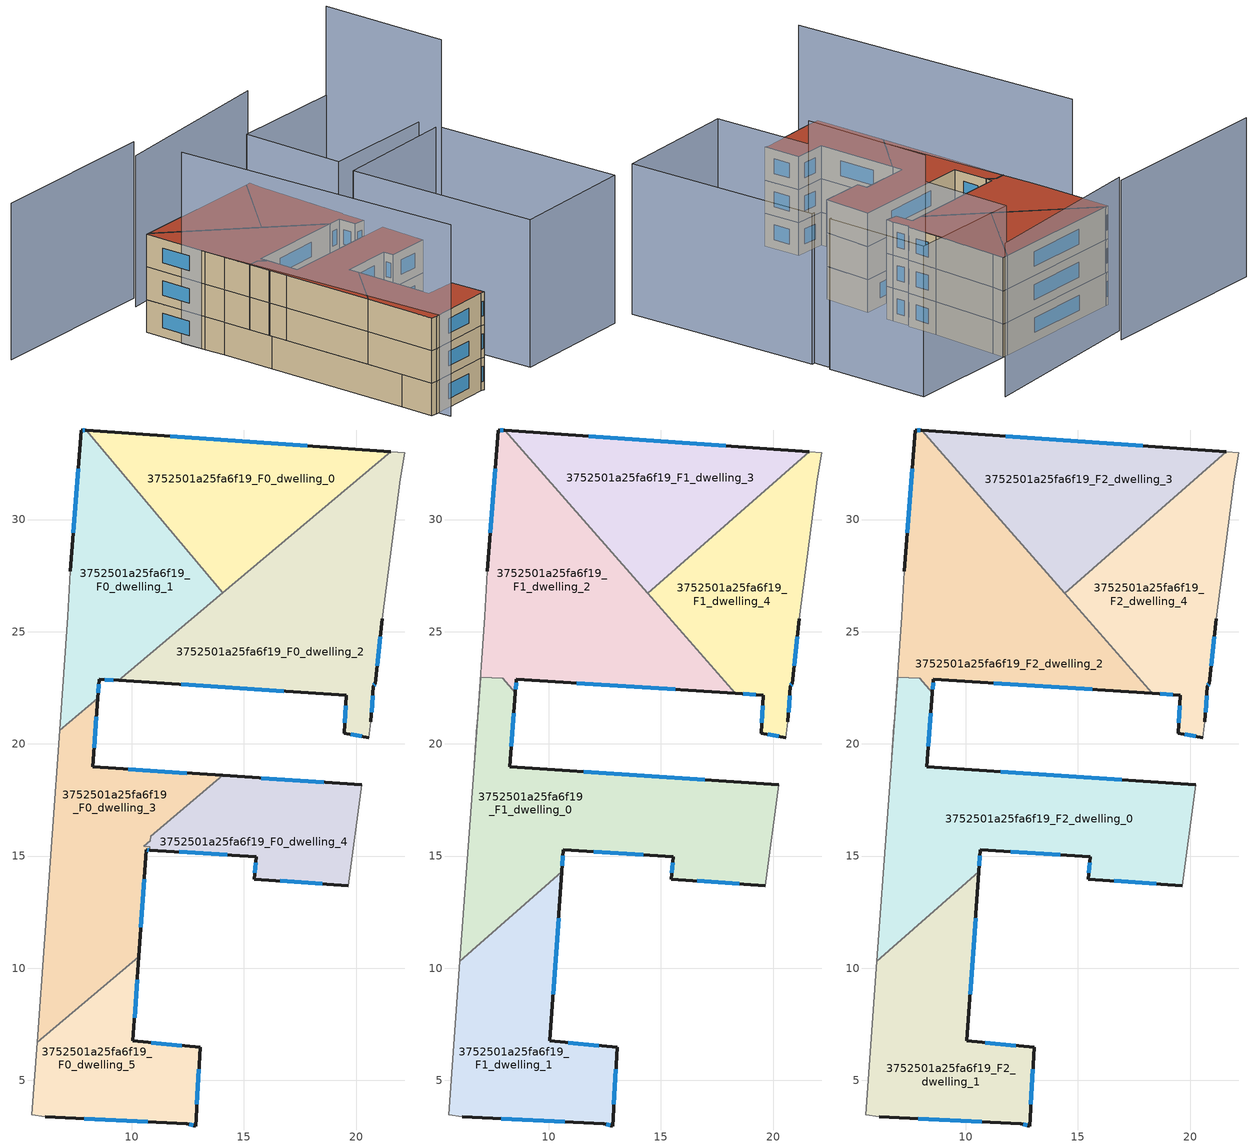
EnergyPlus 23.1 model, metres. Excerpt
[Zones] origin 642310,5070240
3752501a25fa6f19_F0_dwelling_0
 floor ground (EU_floor_Construction): 21.55,33.03 14.06,26.73 7.97,33.97 z0
 wall outside (EU_wall_Construction): 21.55,33.03 7.97,33.97 z0:3
 wall to 3752501a25fa6f19_F0_dwelling_1 (EU_wall_Construction): 7.97,33.97 14.06,26.73 z0:3
 wall to 3752501a25fa6f19_F0_dwelling_2 (EU_wall_Construction): 14.06,26.73 21.55,33.03 z0:3
 window (EU_Window_Construction): 17.81,33.29 11.71,33.71 z0.83:2.17
3752501a25fa6f19_F0_dwelling_1
 floor ground (EU_floor_Construction): 7.97,33.97 14.06,26.73 9.42,22.83 8.55,22.88 8.48,22.04 6.78,20.61 7.15,25.68 7.25,27.68 7.75,33.99 z0
 wall outside (EU_wall_Construction): 7.97,33.97 7.75,33.99 7.25,27.68 / 8.48,22.04 8.55,22.88 9.42,22.83 z0:3
 wall to 3752501a25fa6f19_F0_dwelling_3 (EU_wall_Construction): 6.78,20.61 8.48,22.04 z0:3
 wall adiabatic (EU_wall_Construction): 7.25,27.68 7.15,25.68 6.78,20.61 z0:3
 wall to 3752501a25fa6f19_F0_dwelling_2 (EU_wall_Construction): 9.42,22.83 14.06,26.73 z0:3
 window (EU_Window_Construction): 7.91,33.98 7.81,33.99 / 8.79,22.87 9.18,22.84 / 8.5,22.27 8.53,22.65 / 7.61,32.25 7.39,29.42 z0.83:2.17
3752501a25fa6f19_F0_dwelling_2
 floor ground (EU_floor_Construction): 22.16,32.99 21.96,31.78 21.16,25.58 20.86,22.68 20.76,22.58 20.66,20.98 20.56,20.28 19.46,20.48 19.56,22.18 9.42,22.83 21.55,33.03 z0
 wall outside (EU_wall_Construction): 20.66,20.98 20.76,22.58 20.86,22.68 21.16,25.58 / 9.42,22.83 19.56,22.18 19.46,20.48 20.56,20.28 z0:3
 wall adiabatic (EU_wall_Construction): 20.56,20.28 20.66,20.98 / 21.16,25.58 21.96,31.78 22.16,32.99 21.55,33.03 z0:3
 window (EU_Window_Construction): 20.94,23.48 21.08,24.78 / 20.79,22.6 20.83,22.65 / 20.69,21.42 20.73,22.14 / 19.76,20.42 20.26,20.33 / 19.53,21.71 19.49,20.94 / 12.21,22.65 16.77,22.36 z0.83:2.17
3752501a25fa6f19_F0_dwelling_3
 floor ground (EU_floor_Construction): 14.05,18.59 10.84,15.89 10.83,15.68 10.53,15.43 10.81,15.41 10.8,15.26 10.65,15.27 10.31,10.51 5.78,6.69 6.78,20.61 8.48,22.04 8.25,18.98 z0
 wall outside (EU_wall_Construction): 10.31,10.51 10.65,15.27 10.8,15.26 / 14.05,18.59 8.25,18.98 8.48,22.04 z0:3
 wall to 3752501a25fa6f19_F0_dwelling_5 (EU_wall_Construction): 5.78,6.69 10.31,10.51 z0:3
 wall adiabatic (EU_wall_Construction): 6.78,20.61 5.78,6.69 z0:3
 wall to 3752501a25fa6f19_F0_dwelling_4 (EU_wall_Construction): 10.8,15.26 10.81,15.41 10.53,15.43 10.83,15.68 10.84,15.89 14.05,18.59 z0:3
 window (EU_Window_Construction): 10.41,11.82 10.56,13.96 / 8.31,19.82 8.42,21.2 / 12.46,18.7 9.85,18.87 / 10.69,15.27 10.76,15.27 z0.83:2.17
3752501a25fa6f19_F0_dwelling_4
 floor ground (EU_floor_Construction): 20.26,18.17 19.66,13.67 15.45,13.97 15.55,14.97 10.8,15.26 10.81,15.41 10.53,15.43 10.83,15.68 10.84,15.89 14.05,18.59 z0
 wall outside (EU_wall_Construction): 20.26,18.17 14.05,18.59 / 10.8,15.26 15.55,14.97 15.45,13.97 19.66,13.67 z0:3
 wall adiabatic (EU_wall_Construction): 19.66,13.67 20.26,18.17 z0:3
 window (EU_Window_Construction): 18.55,18.29 15.76,18.47 / 16.61,13.89 18.5,13.75 / 15.53,14.7 15.48,14.25 / 12.11,15.18 14.25,15.05 z0.83:2.17
3752501a25fa6f19_F0_dwelling_5
 floor ground (EU_floor_Construction): 10.31,10.51 10.05,6.77 13.05,6.47 12.85,2.96 12.45,3.07 6.14,3.37 5.54,3.47 5.78,6.69 z0
 wall outside (EU_wall_Construction): 6.14,3.37 12.45,3.07 12.85,2.96 13.05,6.47 10.05,6.77 10.31,10.51 z0:3
 wall adiabatic (EU_wall_Construction): 5.78,6.69 5.54,3.47 6.14,3.37 z0:3
 window (EU_Window_Construction): 12.56,3.04 12.74,2.99 / 7.88,3.28 10.71,3.15 / 10.12,7.8 10.24,9.48 / 12.22,6.55 10.87,6.69 / 12.9,3.93 12.99,5.5 z0.83:2.17
3752501a25fa6f19_F1_dwelling_0
 floor to 3752501a25fa6f19_F0_dwelling_3 (EU_floor_Construction): 14.05,18.59 10.84,15.89 10.83,15.68 10.53,15.43 10.81,15.41 10.8,15.26 10.65,15.27 10.58,14.3 6.04,10.31 6.79,20.61 8.48,22.04 8.25,18.98 z3
 floor to 3752501a25fa6f19_F0_dwelling_4 (EU_floor_Construction): 20.26,18.17 19.66,13.67 15.45,13.97 15.55,14.97 10.8,15.26 10.81,15.41 10.53,15.43 10.83,15.68 10.84,15.89 14.05,18.59 z3
 floor to 3752501a25fa6f19_F0_dwelling_1 (EU_floor_Construction): 7.94,22.92 8.5,22.27 8.48,22.04 6.79,20.61 6.96,22.98 z3
 wall outside (EU_wall_Construction): 20.26,18.17 8.25,18.98 8.5,22.27 / 10.58,14.3 10.65,15.27 15.55,14.97 15.45,13.97 19.66,13.67 z3:6
 wall adiabatic (EU_wall_Construction): 19.66,13.67 20.26,18.17 / 6.96,22.98 6.04,10.31 z3:6
 wall to 3752501a25fa6f19_F1_dwelling_1 (EU_wall_Construction): 6.04,10.31 10.58,14.3 z3:6
 wall to 3752501a25fa6f19_F1_dwelling_2 (EU_wall_Construction): 8.5,22.27 7.94,22.92 6.96,22.98 z3:6
 window (EU_Window_Construction): 8.32,19.89 8.43,21.37 / 16.95,18.4 11.55,18.76 / 16.61,13.89 18.5,13.75 / 15.53,14.7 15.48,14.25 / 12,15.19 14.2,15.06 / 10.6,14.57 10.63,15.01 z3.83:5.17
3752501a25fa6f19_F1_dwelling_1
 floor to 3752501a25fa6f19_F0_dwelling_5 (EU_floor_Construction): 10.31,10.51 10.05,6.77 13.05,6.47 12.85,2.96 12.45,3.07 6.14,3.37 5.54,3.47 5.78,6.69 z3
 floor to 3752501a25fa6f19_F0_dwelling_3 (EU_floor_Construction): 10.58,14.3 10.31,10.51 5.78,6.69 6.04,10.32 z3
 wall outside (EU_wall_Construction): 6.14,3.37 12.45,3.07 12.85,2.96 13.05,6.47 10.05,6.77 10.58,14.3 z3:6
 wall adiabatic (EU_wall_Construction): 6.04,10.31 5.54,3.47 6.14,3.37 z3:6
 window (EU_Window_Construction): 12.56,3.04 12.74,2.99 / 7.88,3.28 10.71,3.15 / 10.19,8.84 10.43,12.23 / 12.22,6.55 10.87,6.69 / 12.9,3.93 12.99,5.5 z3.83:5.17
3752501a25fa6f19_F1_dwelling_2
 floor to 3752501a25fa6f19_F0_dwelling_1 (EU_floor_Construction): 7.97,33.97 14.06,26.73 9.42,22.83 8.55,22.88 8.5,22.27 7.94,22.92 6.96,22.98 6.78,20.61 7.15,25.68 7.25,27.68 7.75,33.99 z3
 floor to 3752501a25fa6f19_F0_dwelling_0 (EU_floor_Construction): 8.04,33.97 14.25,26.89 14.06,26.73 7.97,33.97 z3
 floor to 3752501a25fa6f19_F0_dwelling_2 (EU_floor_Construction): 14.25,26.89 18.32,22.26 9.42,22.83 z3
 wall outside (EU_wall_Construction): 8.04,33.97 7.75,33.99 7.25,27.68 / 8.5,22.27 8.55,22.88 18.32,22.26 z3:6
 wall adiabatic (EU_wall_Construction): 7.25,27.68 7.15,25.68 6.81,20.92 / 6.8,20.8 6.67,19.08 6.96,22.98 / 6.8,20.8 6.81,20.92 z3:6
 wall to 3752501a25fa6f19_F1_dwelling_3 (EU_wall_Construction): 14.42,26.71 8.04,33.97 z3:6
 wall to 3752501a25fa6f19_F1_dwelling_4 (EU_wall_Construction): 18.32,22.26 14.42,26.7 z3:6
 window (EU_Window_Construction): 7.61,32.25 7.39,29.42 / 7.96,33.98 7.83,33.98 / 11.24,22.71 15.63,22.43 / 8.52,22.44 8.54,22.71 z3.83:5.17
3752501a25fa6f19_F1_dwelling_3
 floor to 3752501a25fa6f19_F0_dwelling_0 (EU_floor_Construction): 21.55,33.03 14.25,26.89 8.04,33.97 z3
 floor to 3752501a25fa6f19_F0_dwelling_2 (EU_floor_Construction): 21.62,33.02 14.42,26.71 14.25,26.89 21.55,33.03 z3
 wall outside (EU_wall_Construction): 21.62,33.02 8.04,33.97 z3:6
 wall to 3752501a25fa6f19_F1_dwelling_4 (EU_wall_Construction): 14.42,26.71 21.62,33.02 z3:6
 window (EU_Window_Construction): 17.88,33.28 11.78,33.71 z3.83:5.17
3752501a25fa6f19_F1_dwelling_4
 floor to 3752501a25fa6f19_F0_dwelling_2 (EU_floor_Construction): 22.16,32.99 21.96,31.78 21.16,25.58 20.86,22.68 20.76,22.58 20.66,20.98 20.56,20.28 19.46,20.48 19.56,22.18 18.32,22.26 14.42,26.71 21.62,33.02 z3
 wall outside (EU_wall_Construction): 20.66,20.98 20.76,22.58 20.86,22.68 21.16,25.58 / 18.32,22.26 19.56,22.18 19.46,20.48 20.56,20.28 z3:6
 wall adiabatic (EU_wall_Construction): 21.16,25.58 21.96,31.78 22.16,32.99 21.62,33.02 / 20.56,20.28 20.66,20.98 z3:6
 window (EU_Window_Construction): 20.94,23.48 21.08,24.78 / 20.79,22.6 20.83,22.65 / 20.69,21.42 20.73,22.14 / 19.76,20.42 20.26,20.33 / 19.53,21.71 19.49,20.94 / 18.66,22.23 19.22,22.2 z3.83:5.17
3752501a25fa6f19_F2_dwelling_0
 floor to 3752501a25fa6f19_F1_dwelling_0 (EU_floor_Construction): 20.26,18.17 19.66,13.67 15.45,13.97 15.55,14.97 10.65,15.27 10.58,14.3 6.04,10.31 6.96,22.98 7.94,22.92 8.5,22.27 8.25,18.98 z6
 wall outside (EU_wall_Construction): 20.26,18.17 8.25,18.98 8.5,22.27 / 10.58,14.3 10.65,15.27 15.55,14.97 15.45,13.97 19.66,13.67 z6:9
 wall adiabatic (EU_wall_Construction): 19.66,13.67 20.26,18.17 / 6.96,22.98 6.04,10.31 z6:9
 wall to 3752501a25fa6f19_F2_dwelling_1 (EU_wall_Construction): 6.04,10.31 10.58,14.3 z6:9
 wall to 3752501a25fa6f19_F2_dwelling_2 (EU_wall_Construction): 8.5,22.27 7.94,22.92 6.96,22.98 z6:9
 window (EU_Window_Construction): 8.32,19.89 8.43,21.37 / 16.95,18.4 11.55,18.76 / 16.61,13.89 18.5,13.75 / 15.53,14.7 15.48,14.25 / 12,15.19 14.2,15.06 / 10.6,14.57 10.63,15.01 z6.83:8.17
 roof outside (EU_roof_Construction): 19.66,13.67 20.26,18.17 8.25,18.98 8.5,22.27 7.94,22.92 6.96,22.98 6.04,10.31 10.58,14.3 10.65,15.27 15.55,14.97 15.45,13.97 z9
3752501a25fa6f19_F2_dwelling_1
 floor to 3752501a25fa6f19_F1_dwelling_1 (EU_floor_Construction): 10.58,14.3 10.05,6.77 13.05,6.47 12.85,2.96 12.45,3.07 6.14,3.37 5.54,3.47 6.04,10.31 z6
 wall outside (EU_wall_Construction): 6.14,3.37 12.45,3.07 12.85,2.96 13.05,6.47 10.05,6.77 10.58,14.3 z6:9
 wall adiabatic (EU_wall_Construction): 6.04,10.31 5.54,3.47 6.14,3.37 z6:9
 window (EU_Window_Construction): 12.56,3.04 12.74,2.99 / 7.88,3.28 10.71,3.15 / 10.19,8.84 10.43,12.23 / 12.22,6.55 10.87,6.69 / 12.9,3.93 12.99,5.5 z6.83:8.17
 roof outside (EU_roof_Construction): 12.85,2.96 13.05,6.47 10.05,6.77 10.58,14.3 6.04,10.31 5.54,3.47 6.14,3.37 12.45,3.07 z9
3752501a25fa6f19_F2_dwelling_2
 floor to 3752501a25fa6f19_F1_dwelling_2 (EU_floor_Construction): 8.04,33.97 18.32,22.26 8.55,22.88 8.5,22.27 7.94,22.92 6.96,22.98 6.67,19.08 6.8,20.8 6.81,20.92 7.15,25.68 7.25,27.68 7.75,33.99 z6
 wall outside (EU_wall_Construction): 8.04,33.97 7.75,33.99 7.25,27.68 / 8.5,22.27 8.55,22.88 18.32,22.26 z6:9
 wall adiabatic (EU_wall_Construction): 7.25,27.68 7.15,25.68 6.81,20.92 6.8,20.8 6.67,19.08 6.96,22.98 z6:9
 wall to 3752501a25fa6f19_F2_dwelling_3 (EU_wall_Construction): 14.42,26.71 8.04,33.97 z6:9
 wall to 3752501a25fa6f19_F2_dwelling_4 (EU_wall_Construction): 18.32,22.26 14.42,26.7 z6:9
 window (EU_Window_Construction): 7.61,32.25 7.39,29.42 / 7.96,33.98 7.83,33.98 / 11.24,22.71 15.63,22.43 / 8.52,22.44 8.54,22.71 z6.83:8.17
 roof outside (EU_roof_Construction): 18.32,22.26 8.04,33.97 7.75,33.99 7.25,27.68 7.15,25.68 6.81,20.92 6.8,20.8 6.67,19.08 6.96,22.98 7.94,22.92 8.5,22.27 8.55,22.88 z9
3752501a25fa6f19_F2_dwelling_3
 floor to 3752501a25fa6f19_F1_dwelling_3 (EU_floor_Construction): 21.62,33.02 14.42,26.71 8.04,33.97 z6
 wall outside (EU_wall_Construction): 21.62,33.02 8.04,33.97 z6:9
 wall to 3752501a25fa6f19_F2_dwelling_4 (EU_wall_Construction): 14.42,26.71 21.62,33.02 z6:9
 window (EU_Window_Construction): 17.88,33.28 11.78,33.71 z6.83:8.17
 roof outside (EU_roof_Construction): 21.62,33.02 8.04,33.97 14.42,26.71 z9
3752501a25fa6f19_F2_dwelling_4
 floor to 3752501a25fa6f19_F1_dwelling_4 (EU_floor_Construction): 22.16,32.99 21.96,31.78 21.16,25.58 20.86,22.68 20.76,22.58 20.66,20.98 20.56,20.28 19.46,20.48 19.56,22.18 18.32,22.26 14.42,26.71 21.62,33.02 z6
 wall outside (EU_wall_Construction): 20.66,20.98 20.76,22.58 20.86,22.68 21.16,25.58 / 18.32,22.26 19.56,22.18 19.46,20.48 20.56,20.28 z6:9
 wall adiabatic (EU_wall_Construction): 21.16,25.58 21.96,31.78 22.16,32.99 21.62,33.02 / 20.56,20.28 20.66,20.98 z6:9
 window (EU_Window_Construction): 20.94,23.48 21.08,24.78 / 20.79,22.6 20.83,22.65 / 20.69,21.42 20.73,22.14 / 19.76,20.42 20.26,20.33 / 19.53,21.71 19.49,20.94 / 18.66,22.23 19.22,22.2 z6.83:8.17
 roof outside (EU_roof_Construction): 20.56,20.28 20.66,20.98 20.76,22.58 20.86,22.68 21.16,25.58 21.96,31.78 22.16,32.99 21.62,33.02 14.42,26.71 18.32,22.26 19.56,22.18 19.46,20.48 z9
shading: 32.19,20.46 31.36,1.86 / 31.36,1.86 19.15,2.41 / 19.15,2.41 19.98,21.01 / 19.98,21.01 32.19,20.46 / 21.72,33.02 33.02,32.16 / 33.02,32.16 32.27,22.27 / 32.27,22.27 20.97,23.13 / 20.97,23.13 21.72,33.02 z0:13.6; 7.29,30.12 6.39,2.11 z0:17.6; 29.27,37.89 11.96,37.89 z0:13.9; 13.46,39.09 -3.72,40.25 z0:14.4; 31.86,19.89 32.77,32.18 z0:21.8
[Building]
EU S2 Campaign: North Axis=0; Terrain=City; Solar Distribution=FullExterior
[Site:Location]
Lyon-Bron: Latitude=45.75; Longitude=5; Time Zone=1; Elevation=198
[SizingPeriod:WeatherFileDays]
AnnualSizingPeriod: Begin Month=1; Begin Day of Month=1; End Month=12; End Day of Month=31; Day of Week for Start Day=Monday; Use Weather File Daylight Saving Period=No; Use Weather File Rain and Snow Indicators=No
[MATERIAL]
EU_InternalMass_Material: Roughness=MediumRough; Thickness=0.1; Conductivity=1; Density=1800; Specific Heat=900; Thermal Absorptance=0.9; Solar Absorptance=0.7; Visible Absorptance=0.7
[MATERIAL:NOMASS] Roughness=MediumRough; Thermal Absorptance=0.9; Solar Absorptance=0.7; Visible Absorptance=0.7
Name | Thermal Resistance
EU_wall_NoMass | 0.87146
EU_roof_NoMass | 0.842276
EU_floor_NoMass | 0.496999
[WINDOWMATERIAL:SIMPLEGLAZINGSYSTEM]
EU_Window_SimpleGlazing: UFactor=2.2525; Solar Heat Gain Coefficient=0.76; Visible Transmittance=0.76
[CONSTRUCTION]
EU_wall_Construction: EU_wall_NoMass
EU_roof_Construction: EU_roof_NoMass
EU_floor_Construction: EU_floor_NoMass
EU_Window_Construction: EU_Window_SimpleGlazing
EU_InternalMass_Construction: EU_InternalMass_Material
[ZONE] Type=1; Multiplier=1; Ceiling Height=autocalculate; Floor Area=autocalculate; Part of Total Floor Area=Yes
Name | Volume
3752501a25fa6f19_F0_dwelling_0 | 138.877
3752501a25fa6f19_F1_dwelling_0; 3752501a25fa6f19_F2_dwelling_0 | 213.232
3752501a25fa6f19_F0_dwelling_1 | 138.864
3752501a25fa6f19_F1_dwelling_1; 3752501a25fa6f19_F2_dwelling_1 | 147.257
3752501a25fa6f19_F0_dwelling_2 | 201.9375
3752501a25fa6f19_F1_dwelling_2; 3752501a25fa6f19_F2_dwelling_2 | 194.511
3752501a25fa6f19_F0_dwelling_3 | 157.541
3752501a25fa6f19_F1_dwelling_3; 3752501a25fa6f19_F2_dwelling_3 | 138.869
3752501a25fa6f19_F0_dwelling_4 | 96.0161
3752501a25fa6f19_F1_dwelling_4; 3752501a25fa6f19_F2_dwelling_4 | 139.223
3752501a25fa6f19_F0_dwelling_5 | 99.8965
[INTERNALMASS] Construction=EU_InternalMass_Construction
Name | Zone or ZoneList | Surface Area
3752501a25fa6f19_F0_dwelling_0_EU_InternalMass | 3752501a25fa6f19_F0_dwelling_0 | 46.2924
3752501a25fa6f19_F0_dwelling_1_EU_InternalMass | 3752501a25fa6f19_F0_dwelling_1 | 46.2872
3752501a25fa6f19_F0_dwelling_2_EU_InternalMass | 3752501a25fa6f19_F0_dwelling_2 | 67.3153
3752501a25fa6f19_F0_dwelling_3_EU_InternalMass | 3752501a25fa6f19_F0_dwelling_3 | 52.5161
3752501a25fa6f19_F0_dwelling_4_EU_InternalMass | 3752501a25fa6f19_F0_dwelling_4 | 32.0051
3752501a25fa6f19_F0_dwelling_5_EU_InternalMass | 3752501a25fa6f19_F0_dwelling_5 | 33.2987
3752501a25fa6f19_F1_dwelling_0_EU_InternalMass | 3752501a25fa6f19_F1_dwelling_0 | 71.0938
3752501a25fa6f19_F1_dwelling_1_EU_InternalMass | 3752501a25fa6f19_F1_dwelling_1 | 49.0858
3752501a25fa6f19_F1_dwelling_2_EU_InternalMass | 3752501a25fa6f19_F1_dwelling_2 | 64.8467
3752501a25fa6f19_F1_dwelling_3_EU_InternalMass | 3752501a25fa6f19_F1_dwelling_3 | 46.2899
3752501a25fa6f19_F1_dwelling_4_EU_InternalMass | 3752501a25fa6f19_F1_dwelling_4 | 46.4078
3752501a25fa6f19_F2_dwelling_0_EU_InternalMass | 3752501a25fa6f19_F2_dwelling_0 | 71.0938
3752501a25fa6f19_F2_dwelling_1_EU_InternalMass | 3752501a25fa6f19_F2_dwelling_1 | 49.0858
3752501a25fa6f19_F2_dwelling_2_EU_InternalMass | 3752501a25fa6f19_F2_dwelling_2 | 64.8467
3752501a25fa6f19_F2_dwelling_3_EU_InternalMass | 3752501a25fa6f19_F2_dwelling_3 | 46.2899
3752501a25fa6f19_F2_dwelling_4_EU_InternalMass | 3752501a25fa6f19_F2_dwelling_4 | 46.4078
[OTHEREQUIPMENT] Fuel Type=Electricity; Design Level Calculation Method=Watts/Area; Power per Zone Floor Area=1; Fraction Latent=0; Fraction Radiant=0; Fraction Lost=0; Carbon Dioxide Generation Rate=0; EndUse Subcategory=EU_Step8_InternalGains
Name | Zone or ZoneList or Space or SpaceList | Schedule
EU_Step8_InternalGain_3752501a25fa6f19_F0_dwelling_0_f000 | 3752501a25fa6f19_F0_dwelling_0 | EU_Step8_GainSchedule_3752501a25fa6f19_F0_dwelling_0_f000
EU_Step8_InternalGain_3752501a25fa6f19_F0_dwelling_1_f000 | 3752501a25fa6f19_F0_dwelling_1 | EU_Step8_GainSchedule_3752501a25fa6f19_F0_dwelling_1_f000
EU_Step8_InternalGain_3752501a25fa6f19_F0_dwelling_2_f000 | 3752501a25fa6f19_F0_dwelling_2 | EU_Step8_GainSchedule_3752501a25fa6f19_F0_dwelling_2_f000
EU_Step8_InternalGain_3752501a25fa6f19_F0_dwelling_3_f000 | 3752501a25fa6f19_F0_dwelling_3 | EU_Step8_GainSchedule_3752501a25fa6f19_F0_dwelling_3_f000
EU_Step8_InternalGain_3752501a25fa6f19_F0_dwelling_4_f000 | 3752501a25fa6f19_F0_dwelling_4 | EU_Step8_GainSchedule_3752501a25fa6f19_F0_dwelling_4_f000
EU_Step8_InternalGain_3752501a25fa6f19_F0_dwelling_5_f000 | 3752501a25fa6f19_F0_dwelling_5 | EU_Step8_GainSchedule_3752501a25fa6f19_F0_dwelling_5_f000
EU_Step8_InternalGain_3752501a25fa6f19_F1_dwelling_0_f000 | 3752501a25fa6f19_F1_dwelling_0 | EU_Step8_GainSchedule_3752501a25fa6f19_F1_dwelling_0_f000
EU_Step8_InternalGain_3752501a25fa6f19_F1_dwelling_1_f000 | 3752501a25fa6f19_F1_dwelling_1 | EU_Step8_GainSchedule_3752501a25fa6f19_F1_dwelling_1_f000
EU_Step8_InternalGain_3752501a25fa6f19_F1_dwelling_2_f000 | 3752501a25fa6f19_F1_dwelling_2 | EU_Step8_GainSchedule_3752501a25fa6f19_F1_dwelling_2_f000
EU_Step8_InternalGain_3752501a25fa6f19_F1_dwelling_3_f000 | 3752501a25fa6f19_F1_dwelling_3 | EU_Step8_GainSchedule_3752501a25fa6f19_F1_dwelling_3_f000
EU_Step8_InternalGain_3752501a25fa6f19_F1_dwelling_4_f000 | 3752501a25fa6f19_F1_dwelling_4 | EU_Step8_GainSchedule_3752501a25fa6f19_F1_dwelling_4_f000
EU_Step8_InternalGain_3752501a25fa6f19_F2_dwelling_0_f000 | 3752501a25fa6f19_F2_dwelling_0 | EU_Step8_GainSchedule_3752501a25fa6f19_F2_dwelling_0_f000
EU_Step8_InternalGain_3752501a25fa6f19_F2_dwelling_1_f000 | 3752501a25fa6f19_F2_dwelling_1 | EU_Step8_GainSchedule_3752501a25fa6f19_F2_dwelling_1_f000
EU_Step8_InternalGain_3752501a25fa6f19_F2_dwelling_2_f000 | 3752501a25fa6f19_F2_dwelling_2 | EU_Step8_GainSchedule_3752501a25fa6f19_F2_dwelling_2_f000
EU_Step8_InternalGain_3752501a25fa6f19_F2_dwelling_3_f000 | 3752501a25fa6f19_F2_dwelling_3 | EU_Step8_GainSchedule_3752501a25fa6f19_F2_dwelling_3_f000
EU_Step8_InternalGain_3752501a25fa6f19_F2_dwelling_4_f000 | 3752501a25fa6f19_F2_dwelling_4 | EU_Step8_GainSchedule_3752501a25fa6f19_F2_dwelling_4_f000
[ZONEVENTILATION:DESIGNFLOWRATE] Schedule=EU_AlwaysOn; Design Flow Rate Calculation Method=AirChanges/Hour; Air Changes per Hour=0.425; Ventilation Type=Natural; Fan Pressure Rise=0; Fan Total Efficiency=1; Constant Term Coefficient=1; Temperature Term Coefficient=0; Velocity Term Coefficient=0; Velocity Squared Term Coefficient=0; Minimum Indoor Temperature=-100; Maximum Indoor Temperature=100; Delta Temperature=-100; Minimum Outdoor Temperature=-100; Maximum Outdoor Temperature=100; Maximum Wind Speed=40
Name | Zone or ZoneList or Space or SpaceList
EU_ConstantAir_3752501a25fa6f19_F0_dwelling_0 | 3752501a25fa6f19_F0_dwelling_0
EU_ConstantAir_3752501a25fa6f19_F0_dwelling_1 | 3752501a25fa6f19_F0_dwelling_1
EU_ConstantAir_3752501a25fa6f19_F0_dwelling_2 | 3752501a25fa6f19_F0_dwelling_2
EU_ConstantAir_3752501a25fa6f19_F0_dwelling_3 | 3752501a25fa6f19_F0_dwelling_3
EU_ConstantAir_3752501a25fa6f19_F0_dwelling_4 | 3752501a25fa6f19_F0_dwelling_4
EU_ConstantAir_3752501a25fa6f19_F0_dwelling_5 | 3752501a25fa6f19_F0_dwelling_5
EU_ConstantAir_3752501a25fa6f19_F1_dwelling_0 | 3752501a25fa6f19_F1_dwelling_0
EU_ConstantAir_3752501a25fa6f19_F1_dwelling_1 | 3752501a25fa6f19_F1_dwelling_1
EU_ConstantAir_3752501a25fa6f19_F1_dwelling_2 | 3752501a25fa6f19_F1_dwelling_2
EU_ConstantAir_3752501a25fa6f19_F1_dwelling_3 | 3752501a25fa6f19_F1_dwelling_3
EU_ConstantAir_3752501a25fa6f19_F1_dwelling_4 | 3752501a25fa6f19_F1_dwelling_4
EU_ConstantAir_3752501a25fa6f19_F2_dwelling_0 | 3752501a25fa6f19_F2_dwelling_0
EU_ConstantAir_3752501a25fa6f19_F2_dwelling_1 | 3752501a25fa6f19_F2_dwelling_1
EU_ConstantAir_3752501a25fa6f19_F2_dwelling_2 | 3752501a25fa6f19_F2_dwelling_2
EU_ConstantAir_3752501a25fa6f19_F2_dwelling_3 | 3752501a25fa6f19_F2_dwelling_3
EU_ConstantAir_3752501a25fa6f19_F2_dwelling_4 | 3752501a25fa6f19_F2_dwelling_4
[HVACTEMPLATE:THERMOSTAT] Constant Heating Setpoint=20; Constant Cooling Setpoint=50
EU_HeatOnly_3752501a25fa6f19_F0_dwelling_0; EU_HeatOnly_3752501a25fa6f19_F0_dwelling_1; EU_HeatOnly_3752501a25fa6f19_F0_dwelling_2; EU_HeatOnly_3752501a25fa6f19_F0_dwelling_3; EU_HeatOnly_3752501a25fa6f19_F0_dwelling_4; EU_HeatOnly_3752501a25fa6f19_F0_dwelling_5; EU_HeatOnly_3752501a25fa6f19_F1_dwelling_0; EU_HeatOnly_3752501a25fa6f19_F1_dwelling_1; EU_HeatOnly_3752501a25fa6f19_F1_dwelling_2; EU_HeatOnly_3752501a25fa6f19_F1_dwelling_3; EU_HeatOnly_3752501a25fa6f19_F1_dwelling_4; EU_HeatOnly_3752501a25fa6f19_F2_dwelling_0; EU_HeatOnly_3752501a25fa6f19_F2_dwelling_1; EU_HeatOnly_3752501a25fa6f19_F2_dwelling_2; EU_HeatOnly_3752501a25fa6f19_F2_dwelling_3; EU_HeatOnly_3752501a25fa6f19_F2_dwelling_4
[HVACTEMPLATE:ZONE:IDEALLOADSAIRSYSTEM] System Availability Schedule=EU_AlwaysOn; Maximum Heating Supply Air Temperature=50; Minimum Cooling Supply Air Temperature=13; Maximum Heating Supply Air Humidity Ratio=0.0156; Minimum Cooling Supply Air Humidity Ratio=0.0077; Heating Limit=NoLimit; Cooling Limit=NoLimit; Heating Availability Schedule=EU_AlwaysOn; Cooling Availability Schedule=EU_CoolingOff; Dehumidification Control Type=ConstantSensibleHeatRatio; Cooling Sensible Heat Ratio=0.7; Dehumidification Setpoint=60; Humidification Control Type=None; Humidification Setpoint=30; Outdoor Air Method=None; Outdoor Air Flow Rate per Person=0.00944; Outdoor Air Flow Rate per Zone Floor Area=0; Outdoor Air Flow Rate per Zone=0; Demand Controlled Ventilation Type=None; Outdoor Air Economizer Type=NoEconomizer; Heat Recovery Type=None; Sensible Heat Recovery Effectiveness=0.7; Latent Heat Recovery Effectiveness=0.65
Name | Template Thermostat
3752501a25fa6f19_F0_dwelling_0 | EU_HeatOnly_3752501a25fa6f19_F0_dwelling_0
3752501a25fa6f19_F0_dwelling_1 | EU_HeatOnly_3752501a25fa6f19_F0_dwelling_1
3752501a25fa6f19_F0_dwelling_2 | EU_HeatOnly_3752501a25fa6f19_F0_dwelling_2
3752501a25fa6f19_F0_dwelling_3 | EU_HeatOnly_3752501a25fa6f19_F0_dwelling_3
3752501a25fa6f19_F0_dwelling_4 | EU_HeatOnly_3752501a25fa6f19_F0_dwelling_4
3752501a25fa6f19_F0_dwelling_5 | EU_HeatOnly_3752501a25fa6f19_F0_dwelling_5
3752501a25fa6f19_F1_dwelling_0 | EU_HeatOnly_3752501a25fa6f19_F1_dwelling_0
3752501a25fa6f19_F1_dwelling_1 | EU_HeatOnly_3752501a25fa6f19_F1_dwelling_1
3752501a25fa6f19_F1_dwelling_2 | EU_HeatOnly_3752501a25fa6f19_F1_dwelling_2
3752501a25fa6f19_F1_dwelling_3 | EU_HeatOnly_3752501a25fa6f19_F1_dwelling_3
3752501a25fa6f19_F1_dwelling_4 | EU_HeatOnly_3752501a25fa6f19_F1_dwelling_4
3752501a25fa6f19_F2_dwelling_0 | EU_HeatOnly_3752501a25fa6f19_F2_dwelling_0
3752501a25fa6f19_F2_dwelling_1 | EU_HeatOnly_3752501a25fa6f19_F2_dwelling_1
3752501a25fa6f19_F2_dwelling_2 | EU_HeatOnly_3752501a25fa6f19_F2_dwelling_2
3752501a25fa6f19_F2_dwelling_3 | EU_HeatOnly_3752501a25fa6f19_F2_dwelling_3
3752501a25fa6f19_F2_dwelling_4 | EU_HeatOnly_3752501a25fa6f19_F2_dwelling_4
[SIZING:ZONE] Zone Cooling Design Supply Air Temperature Input Method=SupplyAirTemperature; Zone Cooling Design Supply Air Temperature=13; Zone Heating Design Supply Air Temperature Input Method=SupplyAirTemperature; Zone Heating Design Supply Air Temperature=50; Zone Cooling Design Supply Air Humidity Ratio=0.008; Zone Heating Design Supply Air Humidity Ratio=0.008; Cooling Design Air Flow Method=DesignDay; Cooling Design Air Flow Rate=0; Cooling Minimum Air Flow per Zone Floor Area=0.000762; Cooling Minimum Air Flow=0; Cooling Minimum Air Flow Fraction=0.2; Heating Design Air Flow Method=DesignDay; Heating Design Air Flow Rate=0; Heating Maximum Air Flow per Zone Floor Area=0.002032; Heating Maximum Air Flow=0.141576; Heating Maximum Air Flow Fraction=0.3; Account for Dedicated Outdoor Air System=No; Dedicated Outdoor Air System Control Strategy=NeutralSupplyAir; Dedicated Outdoor Air Low Setpoint Temperature for Design=autosize; Dedicated Outdoor Air High Setpoint Temperature for Design=autosize; Zone Load Sizing Method=Sensible Load Only No Latent Load; Zone Latent Cooling Design Supply Air Humidity Ratio Input Method=HumidityRatioDifference; Zone Cooling Design Supply Air Humidity Ratio Difference=0.005; Zone Latent Heating Design Supply Air Humidity Ratio Input Method=HumidityRatioDifference; Zone Humidification Design Supply Air Humidity Ratio Difference=0.005
3752501a25fa6f19_F0_dwelling_0; 3752501a25fa6f19_F0_dwelling_1; 3752501a25fa6f19_F0_dwelling_2; 3752501a25fa6f19_F0_dwelling_3; 3752501a25fa6f19_F0_dwelling_4; 3752501a25fa6f19_F0_dwelling_5; 3752501a25fa6f19_F1_dwelling_0; 3752501a25fa6f19_F1_dwelling_1; 3752501a25fa6f19_F1_dwelling_2; 3752501a25fa6f19_F1_dwelling_3; 3752501a25fa6f19_F1_dwelling_4; 3752501a25fa6f19_F2_dwelling_0; 3752501a25fa6f19_F2_dwelling_1; 3752501a25fa6f19_F2_dwelling_2; 3752501a25fa6f19_F2_dwelling_3; 3752501a25fa6f19_F2_dwelling_4
[SCHEDULE:CONSTANT]
Name | Hourly Value
EU_AlwaysOn | 1
EU_CoolingOff | 0
[SCHEDULE:FILE] Column Number=1; Rows to Skip at Top=0; Number of Hours of Data=8760; Column Separator=Comma; Interpolate to Timestep=No; Minutes per Item=60; Adjust Schedule for Daylight Savings=Yes
Name | File
EU_Step8_GainSchedule_3752501a25fa6f19_F0_dwelling_0_f000 | ../../schedules/3752501a25fa6f19/3752501a25fa6f19_F0_dwelling_0_f000_gain.csv
EU_Step8_GainSchedule_3752501a25fa6f19_F0_dwelling_1_f000 | ../../schedules/3752501a25fa6f19/3752501a25fa6f19_F0_dwelling_1_f000_gain.csv
EU_Step8_GainSchedule_3752501a25fa6f19_F0_dwelling_2_f000 | ../../schedules/3752501a25fa6f19/3752501a25fa6f19_F0_dwelling_2_f000_gain.csv
EU_Step8_GainSchedule_3752501a25fa6f19_F0_dwelling_3_f000 | ../../schedules/3752501a25fa6f19/3752501a25fa6f19_F0_dwelling_3_f000_gain.csv
EU_Step8_GainSchedule_3752501a25fa6f19_F0_dwelling_4_f000 | ../../schedules/3752501a25fa6f19/3752501a25fa6f19_F0_dwelling_4_f000_gain.csv
EU_Step8_GainSchedule_3752501a25fa6f19_F0_dwelling_5_f000 | ../../schedules/3752501a25fa6f19/3752501a25fa6f19_F0_dwelling_5_f000_gain.csv
EU_Step8_GainSchedule_3752501a25fa6f19_F1_dwelling_0_f000 | ../../schedules/3752501a25fa6f19/3752501a25fa6f19_F1_dwelling_0_f000_gain.csv
EU_Step8_GainSchedule_3752501a25fa6f19_F1_dwelling_1_f000 | ../../schedules/3752501a25fa6f19/3752501a25fa6f19_F1_dwelling_1_f000_gain.csv
EU_Step8_GainSchedule_3752501a25fa6f19_F1_dwelling_2_f000 | ../../schedules/3752501a25fa6f19/3752501a25fa6f19_F1_dwelling_2_f000_gain.csv
EU_Step8_GainSchedule_3752501a25fa6f19_F1_dwelling_3_f000 | ../../schedules/3752501a25fa6f19/3752501a25fa6f19_F1_dwelling_3_f000_gain.csv
EU_Step8_GainSchedule_3752501a25fa6f19_F1_dwelling_4_f000 | ../../schedules/3752501a25fa6f19/3752501a25fa6f19_F1_dwelling_4_f000_gain.csv
EU_Step8_GainSchedule_3752501a25fa6f19_F2_dwelling_0_f000 | ../../schedules/3752501a25fa6f19/3752501a25fa6f19_F2_dwelling_0_f000_gain.csv
EU_Step8_GainSchedule_3752501a25fa6f19_F2_dwelling_1_f000 | ../../schedules/3752501a25fa6f19/3752501a25fa6f19_F2_dwelling_1_f000_gain.csv
EU_Step8_GainSchedule_3752501a25fa6f19_F2_dwelling_2_f000 | ../../schedules/3752501a25fa6f19/3752501a25fa6f19_F2_dwelling_2_f000_gain.csv
EU_Step8_GainSchedule_3752501a25fa6f19_F2_dwelling_3_f000 | ../../schedules/3752501a25fa6f19/3752501a25fa6f19_F2_dwelling_3_f000_gain.csv
EU_Step8_GainSchedule_3752501a25fa6f19_F2_dwelling_4_f000 | ../../schedules/3752501a25fa6f19/3752501a25fa6f19_F2_dwelling_4_f000_gain.csv
